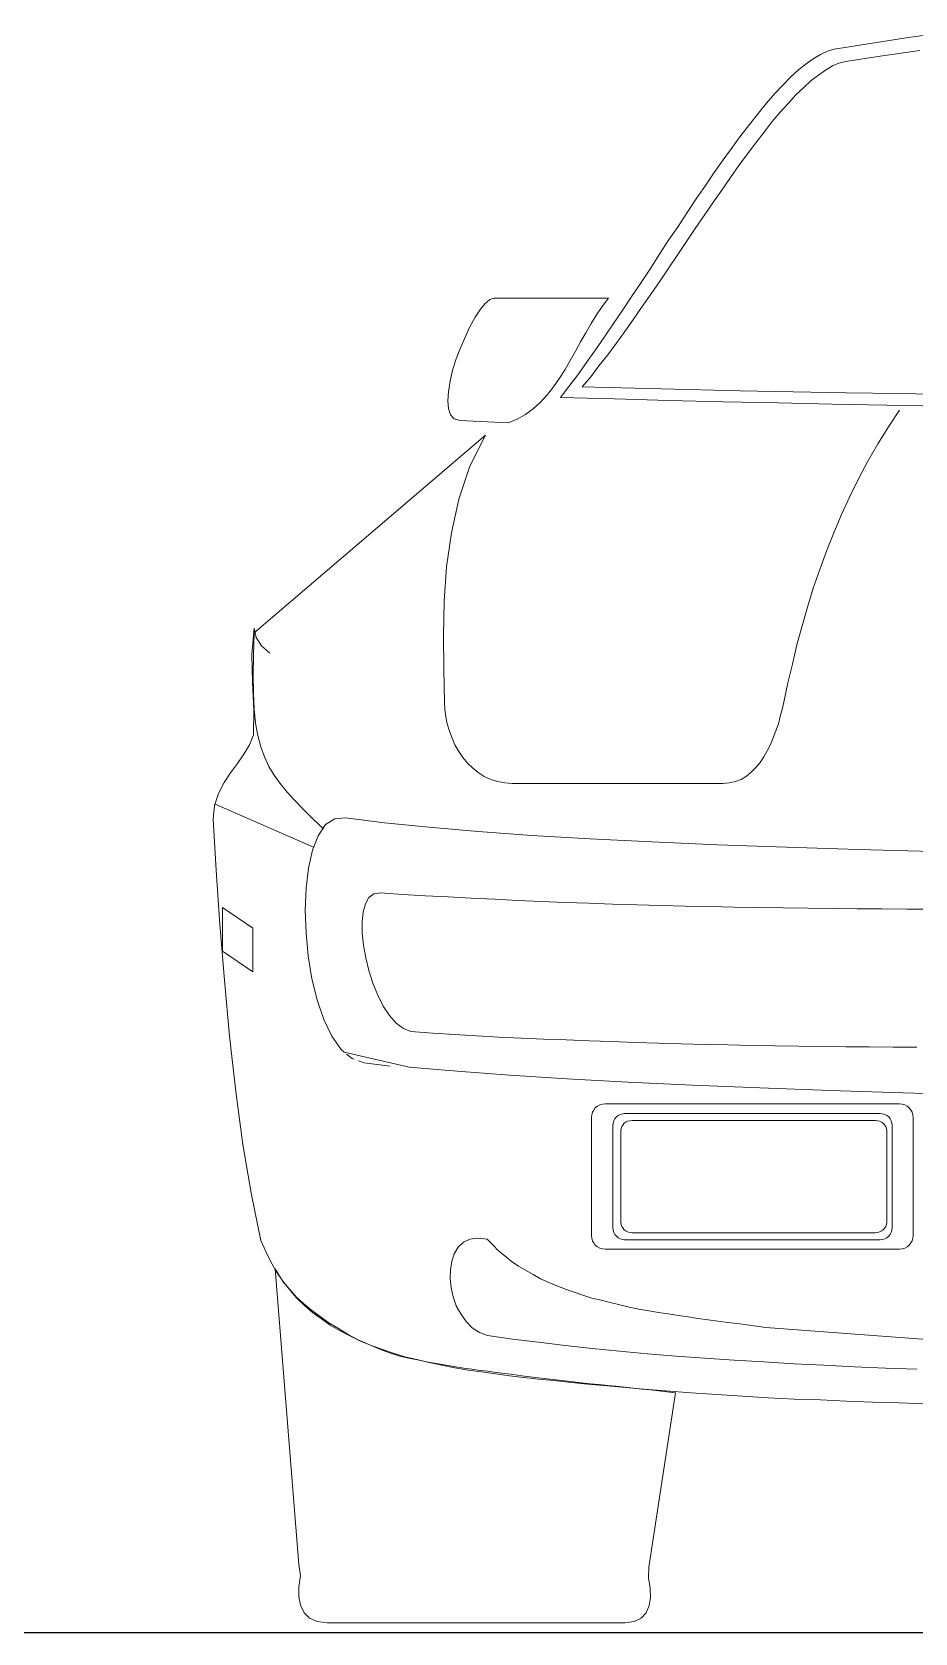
# Model space of a CAD drawing. Header units: millimetres. Extents: x 587797 to 2274247, y 1711 to 439204.
# Drawn here: x 1022792 to 1023878, y 283670 to 285638 of the extents above; entities that cross this region are included whole.
import ezdxf

# ---------------------------------------------------------------- set-up
doc = ezdxf.new("R2010")
doc.units = ezdxf.units.MM
doc.layers.add('finiture', color=7, linetype='Continuous', lineweight=20)

msp = doc.modelspace()

# ---------------------------------------------------------------- linework, layer by layer
msp.add_line((1042868.164, 283669.666, 442.155), (971709.651, 283669.666, 442.155))
at = {"layer": 'finiture'}
for p, q in [((1023919.181, 285637.777, 442.155), (1023872.732, 285631.362, 442.155)), ((1023770.597, 285614.135, 442.155), (1023761.786, 285610.131, 442.155)), ((1023778.604, 285616.546, 442.155), (1023770.597, 285614.135, 442.155)), ((1023825.873, 285624.159, 442.155), (1023778.604, 285616.546, 442.155)), ((1023872.732, 285631.362, 442.155), (1023825.873, 285624.159, 442.155)), ((1023883.938, 285614.939, 442.155), (1023838.277, 285608.539, 442.155)), ((1023744.165, 285598.515, 442.155), (1023734.96, 285591.312, 442.155)), ((1023752.976, 285604.93, 442.155), (1023744.165, 285598.515, 442.155)), ((1023761.786, 285610.131, 442.155), (1023752.976, 285604.93, 442.155)), ((1023776.602, 285596.119, 442.155), (1023768.201, 285590.918, 442.155)), ((1023784.625, 285599.319, 442.155), (1023776.602, 285596.119, 442.155)), ((1023792.632, 285601.73, 442.155), (1023784.625, 285599.319, 442.155)), ((1023838.277, 285608.539, 442.155), (1023792.632, 285601.73, 442.155)), ((1023725.346, 285582.501, 442.155), (1023715.731, 285572.493, 442.155)), ((1023734.96, 285591.312, 442.155), (1023725.346, 285582.501, 442.155)), ((1023750.58, 285578.088, 442.155), (1023741.36, 285569.687, 442.155)), ((1023759.391, 285584.897, 442.155), (1023750.58, 285578.088, 442.155)), ((1023768.201, 285590.918, 442.155), (1023759.391, 285584.897, 442.155)), ((1023705.723, 285562.075, 442.155), (1023695.714, 285550.458, 442.155)), ((1023715.731, 285572.493, 442.155), (1023705.723, 285562.075, 442.155)), ((1023731.745, 285560.467, 442.155), (1023722.54, 285550.458, 442.155)), ((1023741.36, 285569.687, 442.155), (1023731.745, 285560.467, 442.155)), ((1023685.296, 285537.644, 442.155), (1023674.878, 285524.436, 442.155)), ((1023695.714, 285550.458, 442.155), (1023685.296, 285537.644, 442.155)), ((1023712.532, 285539.252, 442.155), (1023702.507, 285527.636, 442.155)), ((1023722.54, 285550.458, 442.155), (1023712.532, 285539.252, 442.155)), ((1023674.878, 285524.436, 442.155), (1023664.065, 285510.408, 442.155)), ((1023692.499, 285514.822, 442.155), (1023682.49, 285501.598, 442.155)), ((1023702.507, 285527.636, 442.155), (1023692.499, 285514.822, 442.155)), ((1023653.253, 285495.987, 442.155), (1023642.44, 285480.777, 442.155)), ((1023664.065, 285510.408, 442.155), (1023653.253, 285495.987, 442.155)), ((1023682.49, 285501.598, 442.155), (1023672.072, 285487.98, 442.155)), ((1023642.44, 285480.777, 442.155), (1023631.234, 285465.157, 442.155)), ((1023672.072, 285487.98, 442.155), (1023661.669, 285473.558, 442.155)), ((1023631.234, 285465.157, 442.155), (1023620.406, 285449.128, 442.155)), ((1023651.251, 285458.742, 442.155), (1023640.439, 285443.532, 442.155)), ((1023661.669, 285473.558, 442.155), (1023651.251, 285458.742, 442.155)), ((1023620.406, 285449.128, 442.155), (1023609.199, 285432.72, 442.155)), ((1023640.439, 285443.532, 442.155), (1023629.626, 285427.913, 442.155)), ((1023597.977, 285415.887, 442.155), (1023586.771, 285398.675, 442.155)), ((1023609.199, 285432.72, 442.155), (1023597.977, 285415.887, 442.155)), ((1023629.626, 285427.913, 442.155), (1023618.814, 285412.293, 442.155)), ((1023586.771, 285398.675, 442.155), (1023575.154, 285381.857, 442.155)), ((1023608.001, 285396.263, 442.155), (1023597.189, 285380.25, 442.155)), ((1023618.814, 285412.293, 442.155), (1023608.001, 285396.263, 442.155)), ((1023575.154, 285381.857, 442.155), (1023563.948, 285364.63, 442.155)), ((1023597.189, 285380.25, 442.155), (1023586.377, 285364.236, 442.155)), ((1023563.948, 285364.63, 442.155), (1023552.726, 285347.009, 442.155)), ((1023586.377, 285364.236, 442.155), (1023575.564, 285347.813, 442.155)), ((1023552.726, 285347.009, 442.155), (1023541.519, 285329.781, 442.155)), ((1023575.564, 285347.813, 442.155), (1023564.736, 285331.783, 442.155)), ((1023541.519, 285329.781, 442.155), (1023529.903, 285312.964, 442.155)), ((1023564.736, 285331.783, 442.155), (1023553.53, 285315.769, 442.155)), ((1023349.67, 285304.153, 442.155), (1023343.665, 285296.95, 442.155)), ((1023355.281, 285308.961, 442.155), (1023349.67, 285304.153, 442.155)), ((1023360.089, 285310.568, 442.155), (1023355.281, 285308.961, 442.155)), ((1023501.06, 285310.568, 442.155), (1023360.089, 285310.568, 442.155)), ((1023486.638, 285290.141, 442.155), (1023493.447, 285300.544, 442.155)), ((1023493.447, 285300.544, 442.155), (1023501.06, 285310.568, 442.155)), ((1023529.903, 285312.964, 442.155), (1023518.681, 285296.146, 442.155)), ((1023542.717, 285300.15, 442.155), (1023531.905, 285284.924, 442.155)), ((1023553.53, 285315.769, 442.155), (1023542.717, 285300.15, 442.155)), ((1023337.266, 285287.336, 442.155), (1023331.245, 285276.114, 442.155)), ((1023343.665, 285296.95, 442.155), (1023337.266, 285287.336, 442.155)), ((1023473.43, 285268.107, 442.155), (1023479.845, 285279.329, 442.155)), ((1023479.845, 285279.329, 442.155), (1023486.638, 285290.141, 442.155)), ((1023507.475, 285279.329, 442.155), (1023496.252, 285262.905, 442.155)), ((1023518.681, 285296.146, 442.155), (1023507.475, 285279.329, 442.155)), ((1023531.905, 285284.924, 442.155), (1023521.487, 285269.714, 442.155)), ((1023325.24, 285263.299, 442.155), (1023319.235, 285249.681, 442.155)), ((1023331.245, 285276.114, 442.155), (1023325.24, 285263.299, 442.155)), ((1023467.015, 285256.9, 442.155), (1023473.43, 285268.107, 442.155)), ((1023496.252, 285262.905, 442.155), (1023485.44, 285246.876, 442.155)), ((1023521.487, 285269.714, 442.155), (1023510.674, 285254.899, 442.155)), ((1023319.235, 285249.681, 442.155), (1023314.034, 285236.064, 442.155)), ((1023454.201, 285234.062, 442.155), (1023460.616, 285245.284, 442.155)), ((1023460.616, 285245.284, 442.155), (1023467.015, 285256.9, 442.155)), ((1023485.44, 285246.876, 442.155), (1023474.234, 285231.666, 442.155)), ((1023500.256, 285240.871, 442.155), (1023489.443, 285227.253, 442.155)), ((1023510.674, 285254.899, 442.155), (1023500.256, 285240.871, 442.155)), ((1023309.62, 285222.052, 442.155), (1023306.421, 285208.434, 442.155)), ((1023314.034, 285236.064, 442.155), (1023309.62, 285222.052, 442.155)), ((1023440.993, 285212.043, 442.155), (1023447.802, 285222.855, 442.155)), ((1023447.802, 285222.855, 442.155), (1023454.201, 285234.062, 442.155)), ((1023474.234, 285231.666, 442.155), (1023463.421, 285216.44, 442.155)), ((1023489.443, 285227.253, 442.155), (1023479.435, 285214.045, 442.155)), ((1023306.421, 285208.434, 442.155), (1023304.419, 285195.62, 442.155)), ((1023426.177, 285192.01, 442.155), (1023433.774, 285201.625, 442.155)), ((1023433.774, 285201.625, 442.155), (1023440.993, 285212.043, 442.155)), ((1023452.609, 285202.019, 442.155), (1023442.19, 285188.417, 442.155)), ((1023463.421, 285216.44, 442.155), (1023452.609, 285202.019, 442.155)), ((1023479.435, 285214.045, 442.155), (1023469.016, 285201.625, 442.155)), ((1023469.016, 285201.625, 442.155), (1023533.497, 285200.017, 442.155)), ((1023533.497, 285200.017, 442.155), (1023598.387, 285198.425, 442.155)), ((1023304.419, 285195.62, 442.155), (1023303.615, 285184.397, 442.155)), ((1023303.615, 285184.397, 442.155), (1023304.419, 285174.799, 442.155)), ((1023408.949, 285174.799, 442.155), (1023417.76, 285182.805, 442.155)), ((1023417.76, 285182.805, 442.155), (1023426.177, 285192.01, 442.155)), ((1023442.19, 285188.417, 442.155), (1023508.672, 285186.809, 442.155)), ((1023508.672, 285186.809, 442.155), (1023575.564, 285184.807, 442.155)), ((1023575.564, 285184.807, 442.155), (1023642.44, 285183.199, 442.155)), ((1023598.387, 285198.425, 442.155), (1023663.261, 285196.817, 442.155)), ((1023642.44, 285183.199, 442.155), (1023709.316, 285182.002, 442.155)), ((1023663.261, 285196.817, 442.155), (1023728.151, 285195.62, 442.155)), ((1023709.316, 285182.002, 442.155), (1023776.208, 285180.394, 442.155)), ((1023728.151, 285195.62, 442.155), (1023793.436, 285194.422, 442.155)), ((1023776.208, 285180.394, 442.155), (1023843.084, 285179.196, 442.155)), ((1023793.436, 285194.422, 442.155), (1023858.704, 285193.208, 442.155)), ((1023858.704, 285193.208, 442.155), (1023923.988, 285192.01, 442.155)), ((1023304.419, 285174.799, 442.155), (1023306.815, 285167.186, 442.155)), ((1023306.815, 285167.186, 442.155), (1023311.622, 285162.378, 442.155)), ((1023311.622, 285162.378, 442.155), (1023318.431, 285160.377, 442.155)), ((1023318.431, 285160.377, 442.155), (1023377.71, 285157.177, 442.155)), ((1023377.71, 285157.177, 442.155), (1023388.917, 285161.969, 442.155)), ((1023388.917, 285161.969, 442.155), (1023399.335, 285167.58, 442.155)), ((1023399.335, 285167.58, 442.155), (1023408.949, 285174.799, 442.155)), ((1023843.084, 285179.196, 442.155), (1023910.37, 285177.998, 442.155)), ((1023859.114, 285172.797, 442.155), (1023845.496, 285152.37, 442.155)), ((1023065.727, 284899.24, 442.155), (1023350.08, 285142.346, 442.155)), ((1023330.851, 285103.903, 442.155), (1023350.08, 285142.346, 442.155)), ((1023845.496, 285152.37, 442.155), (1023832.272, 285131.533, 442.155)), ((1023832.272, 285131.533, 442.155), (1023820.262, 285110.318, 442.155)), ((1023317.233, 285063.459, 442.155), (1023330.851, 285103.903, 442.155)), ((1023820.262, 285110.318, 442.155), (1023808.645, 285088.678, 442.155)), ((1023808.645, 285088.678, 442.155), (1023797.833, 285066.659, 442.155)), ((1023308.028, 285022.196, 442.155), (1023317.233, 285063.459, 442.155)), ((1023797.833, 285066.659, 442.155), (1023787.824, 285044.624, 442.155)), ((1023787.824, 285044.624, 442.155), (1023778.21, 285022.196, 442.155)), ((1023302.008, 284980.144, 442.155), (1023308.028, 285022.196, 442.155)), ((1023778.21, 285022.196, 442.155), (1023769.399, 284999.767, 442.155)), ((1023769.399, 284999.767, 442.155), (1023760.983, 284976.944, 442.155)), ((1023299.218, 284937.698, 442.155), (1023302.008, 284980.144, 442.155)), ((1023760.983, 284976.944, 442.155), (1023752.976, 284954.122, 442.155)), ((1023752.976, 284954.122, 442.155), (1023745.773, 284930.889, 442.155)), ((1023298.414, 284895.647, 442.155), (1023299.218, 284937.698, 442.155)), ((1023745.773, 284930.889, 442.155), (1023739.358, 284907.657, 442.155)), ((1023065.727, 284904.851, 442.155), (1023062.511, 284872.414, 442.155)), ((1023068.123, 284893.645, 442.155), (1023065.727, 284904.851, 442.155)), ((1023739.358, 284907.657, 442.155), (1023732.959, 284884.424, 442.155)), ((1023065.727, 284899.24, 442.155), (1023064.513, 284871.61, 442.155)), ((1023074.538, 284883.226, 442.155), (1023068.123, 284893.645, 442.155)), ((1023298.808, 284854.399, 442.155), (1023298.414, 284895.647, 442.155)), ((1023732.959, 284884.424, 442.155), (1023727.348, 284860.798, 442.155)), ((1023062.511, 284872.414, 442.155), (1023063.315, 284838.369, 442.155)), ((1023064.513, 284871.61, 442.155), (1023064.119, 284846.786, 442.155)), ((1023084.94, 284874.022, 442.155), (1023074.538, 284883.226, 442.155)), ((1023064.119, 284846.786, 442.155), (1023064.513, 284825.161, 442.155)), ((1023299.612, 284813.939, 442.155), (1023298.808, 284854.399, 442.155)), ((1023727.348, 284860.798, 442.155), (1023721.736, 284837.565, 442.155)), ((1023063.315, 284838.369, 442.155), (1023064.923, 284804.324, 442.155)), ((1023064.513, 284825.161, 442.155), (1023065.727, 284805.538, 442.155)), ((1023721.736, 284837.565, 442.155), (1023716.929, 284813.939, 442.155)), ((1023065.727, 284805.538, 442.155), (1023067.319, 284788.311, 442.155)), ((1023300.006, 284805.128, 442.155), (1023299.612, 284813.939, 442.155)), ((1023716.929, 284813.939, 442.155), (1023714.928, 284805.128, 442.155)), ((1023064.923, 284804.324, 442.155), (1023064.513, 284773.889, 442.155)), ((1023067.319, 284788.311, 442.155), (1023070.124, 284773.085, 442.155)), ((1023301.22, 284795.923, 442.155), (1023300.006, 284805.128, 442.155)), ((1023302.811, 284787.113, 442.155), (1023301.22, 284795.923, 442.155)), ((1023305.617, 284778.302, 442.155), (1023302.811, 284787.113, 442.155)), ((1023710.12, 284787.507, 442.155), (1023706.921, 284778.696, 442.155)), ((1023712.532, 284796.318, 442.155), (1023710.12, 284787.507, 442.155)), ((1023714.928, 284805.128, 442.155), (1023712.532, 284796.318, 442.155)), ((1023064.513, 284773.889, 442.155), (1023059.706, 284761.469, 442.155)), ((1023070.124, 284773.085, 442.155), (1023073.734, 284759.073, 442.155)), ((1023308.817, 284769.491, 442.155), (1023305.617, 284778.302, 442.155)), ((1023312.426, 284761.469, 442.155), (1023308.817, 284769.491, 442.155)), ((1023703.721, 284770.28, 442.155), (1023700.506, 284761.879, 442.155)), ((1023706.921, 284778.696, 442.155), (1023703.721, 284770.28, 442.155)), ((1023052.897, 284749.868, 442.155), (1023044.89, 284738.646, 442.155)), ((1023059.706, 284761.469, 442.155), (1023052.897, 284749.868, 442.155)), ((1023073.734, 284759.073, 442.155), (1023078.131, 284746.653, 442.155)), ((1023078.131, 284746.653, 442.155), (1023083.742, 284735.037, 442.155)), ((1023317.233, 284753.462, 442.155), (1023312.426, 284761.469, 442.155)), ((1023322.04, 284745.849, 442.155), (1023317.233, 284753.462, 442.155)), ((1023692.105, 284746.653, 442.155), (1023687.692, 284739.844, 442.155)), ((1023696.502, 284754.266, 442.155), (1023692.105, 284746.653, 442.155)), ((1023700.506, 284761.879, 442.155), (1023696.502, 284754.266, 442.155)), ((1023036.489, 284727.03, 442.155), (1023028.467, 284715.02, 442.155)), ((1023044.89, 284738.646, 442.155), (1023036.489, 284727.03, 442.155)), ((1023083.742, 284735.037, 442.155), (1023090.157, 284724.224, 442.155)), ((1023328.046, 284739.04, 442.155), (1023322.04, 284745.849, 442.155)), ((1023334.051, 284733.035, 442.155), (1023328.046, 284739.04, 442.155)), ((1023340.86, 284727.44, 442.155), (1023334.051, 284733.035, 442.155)), ((1023348.472, 284722.632, 442.155), (1023340.86, 284727.44, 442.155)), ((1023676.879, 284727.834, 442.155), (1023670.874, 284723.027, 442.155)), ((1023682.49, 284733.445, 442.155), (1023676.879, 284727.834, 442.155)), ((1023687.692, 284739.844, 442.155), (1023682.49, 284733.445, 442.155)), ((1023028.467, 284715.02, 442.155), (1023021.658, 284701.796, 442.155)), ((1023090.157, 284724.224, 442.155), (1023097.36, 284713.822, 442.155)), ((1023097.36, 284713.822, 442.155), (1023106.171, 284703.403, 442.155)), ((1023356.479, 284719.023, 442.155), (1023348.472, 284722.632, 442.155)), ((1023364.896, 284716.218, 442.155), (1023356.479, 284719.023, 442.155)), ((1023373.707, 284714.61, 442.155), (1023364.896, 284716.218, 442.155)), ((1023382.911, 284713.822, 442.155), (1023373.707, 284714.61, 442.155)), ((1023641.637, 284713.822, 442.155), (1023382.911, 284713.822, 442.155)), ((1023649.643, 284714.61, 442.155), (1023641.637, 284713.822, 442.155)), ((1023657.256, 284716.218, 442.155), (1023649.643, 284714.61, 442.155)), ((1023664.475, 284719.023, 442.155), (1023657.256, 284716.218, 442.155)), ((1023670.874, 284723.027, 442.155), (1023664.475, 284719.023, 442.155)), ((1023021.658, 284701.796, 442.155), (1023016.866, 284686.98, 442.155)), ((1023017.654, 284688.588, 442.155), (1023138.608, 284635.724, 442.155)), ((1023106.171, 284703.403, 442.155), (1023115.376, 284692.985, 442.155)), ((1023115.376, 284692.985, 442.155), (1023126.188, 284682.173, 442.155)), ((1023016.866, 284686.98, 442.155), (1023015.258, 284670.162, 442.155)), ((1023015.258, 284670.162, 442.155), (1023018.868, 284607.29, 442.155)), ((1023126.188, 284682.173, 442.155), (1023137.804, 284670.556, 442.155)), ((1023137.804, 284670.556, 442.155), (1023150.634, 284658.152, 442.155)), ((1023153.424, 284663.353, 442.155), (1023164.646, 284670.556, 442.155)), ((1023164.646, 284670.556, 442.155), (1023177.854, 284671.77, 442.155)), ((1023177.854, 284671.77, 442.155), (1023225.927, 284665.749, 442.155)), ((1023137.41, 284632.114, 442.155), (1023144.219, 284649.736, 442.155)), ((1023144.219, 284649.736, 442.155), (1023153.424, 284663.353, 442.155)), ((1023225.927, 284665.749, 442.155), (1023280.383, 284660.154, 442.155)), ((1023280.383, 284660.154, 442.155), (1023340.86, 284654.937, 442.155)), ((1023340.86, 284654.937, 442.155), (1023406.948, 284650.13, 442.155)), ((1023406.948, 284650.13, 442.155), (1023478.237, 284646.126, 442.155)), ((1023132.209, 284610.08, 442.155), (1023137.41, 284632.114, 442.155)), ((1023478.237, 284646.126, 442.155), (1023554.728, 284642.123, 442.155)), ((1023554.728, 284642.123, 442.155), (1023635.237, 284638.529, 442.155)), ((1023635.237, 284638.529, 442.155), (1023720.145, 284635.724, 442.155)), ((1023720.145, 284635.724, 442.155), (1023808.251, 284632.918, 442.155)), ((1023808.251, 284632.918, 442.155), (1023899.968, 284630.506, 442.155)), ((1023129.403, 284585.255, 442.155), (1023132.209, 284610.08, 442.155)), ((1023018.868, 284607.29, 442.155), (1023023.265, 284540.808, 442.155)), ((1023128.205, 284558.429, 442.155), (1023129.403, 284585.255, 442.155)), ((1023202.285, 284566.026, 442.155), (1023206.698, 284573.639, 442.155)), ((1023206.698, 284573.639, 442.155), (1023212.703, 284578.446, 442.155)), ((1023212.703, 284578.446, 442.155), (1023220.71, 284579.644, 442.155)), ((1023220.71, 284579.644, 442.155), (1023248.355, 284577.642, 442.155)), ((1023248.355, 284577.642, 442.155), (1023275.985, 284576.05, 442.155)), ((1023275.985, 284576.05, 442.155), (1023304.025, 284574.443, 442.155)), ((1023304.025, 284574.443, 442.155), (1023332.459, 284572.835, 442.155)), ((1023332.459, 284572.835, 442.155), (1023360.893, 284571.637, 442.155)), ((1023360.893, 284571.637, 442.155), (1023389.72, 284570.03, 442.155)), ((1023389.72, 284570.03, 442.155), (1023418.564, 284568.832, 442.155)), ((1023026.465, 284561.629, 442.155), (1023063.725, 284536, 442.155)), ((1023026.465, 284507.977, 442.155), (1023026.465, 284561.629, 442.155)), ((1023129.403, 284530.389, 442.155), (1023128.205, 284558.429, 442.155)), ((1023198.281, 284543.598, 442.155), (1023199.495, 284556.018, 442.155)), ((1023199.495, 284556.018, 442.155), (1023202.285, 284566.026, 442.155)), ((1023418.564, 284568.832, 442.155), (1023447.392, 284567.634, 442.155)), ((1023447.392, 284567.634, 442.155), (1023477.039, 284566.83, 442.155)), ((1023477.039, 284566.83, 442.155), (1023506.277, 284565.632, 442.155)), ((1023506.277, 284565.632, 442.155), (1023535.908, 284564.828, 442.155)), ((1023535.908, 284564.828, 442.155), (1023565.54, 284564.024, 442.155)), ((1023565.54, 284564.024, 442.155), (1023595.581, 284563.236, 442.155)), ((1023595.581, 284563.236, 442.155), (1023625.623, 284562.827, 442.155)), ((1023625.623, 284562.827, 442.155), (1023655.664, 284562.023, 442.155)), ((1023655.664, 284562.023, 442.155), (1023685.69, 284561.629, 442.155)), ((1023685.69, 284561.629, 442.155), (1023716.125, 284561.219, 442.155)), ((1023716.125, 284561.219, 442.155), (1023746.167, 284560.825, 442.155)), ((1023746.167, 284560.825, 442.155), (1023776.602, 284560.431, 442.155)), ((1023776.602, 284560.431, 442.155), (1023807.038, 284560.021, 442.155)), ((1023807.038, 284560.021, 442.155), (1023837.489, 284560.021, 442.155)), ((1023837.489, 284560.021, 442.155), (1023867.924, 284559.627, 442.155)), ((1023867.924, 284559.627, 442.155), (1023897.966, 284559.627, 442.155)), ((1023023.265, 284540.808, 442.155), (1023028.876, 284472.324, 442.155)), ((1023063.725, 284536, 442.155), (1023063.725, 284482.348, 442.155)), ((1023131.799, 284501.971, 442.155), (1023129.403, 284530.389, 442.155)), ((1023198.281, 284529.98, 442.155), (1023198.281, 284543.598, 442.155)), ((1023199.889, 284515.18, 442.155), (1023198.281, 284529.98, 442.155)), ((1023202.694, 284499.56, 442.155), (1023199.889, 284515.18, 442.155)), ((1023063.725, 284482.348, 442.155), (1023026.465, 284507.977, 442.155)), ((1023136.606, 284473.932, 442.155), (1023131.799, 284501.971, 442.155)), ((1023206.698, 284483.94, 442.155), (1023202.694, 284499.56, 442.155)), ((1023028.876, 284472.324, 442.155), (1023035.276, 284403.446, 442.155)), ((1023143.021, 284447.894, 442.155), (1023136.606, 284473.932, 442.155)), ((1023211.505, 284468.321, 442.155), (1023206.698, 284483.94, 442.155)), ((1023217.51, 284453.915, 442.155), (1023211.505, 284468.321, 442.155)), ((1023224.319, 284440.297, 442.155), (1023217.51, 284453.915, 442.155)), ((1023151.028, 284423.873, 442.155), (1023143.021, 284447.894, 442.155)), ((1023231.932, 284428.68, 442.155), (1023224.319, 284440.297, 442.155)), ((1023161.037, 284403.446, 442.155), (1023151.028, 284423.873, 442.155)), ((1023240.333, 284419.46, 442.155), (1023231.932, 284428.68, 442.155)), ((1023249.143, 284412.651, 442.155), (1023240.333, 284419.46, 442.155)), ((1023258.364, 284409.057, 442.155), (1023249.143, 284412.651, 442.155)), ((1023035.276, 284403.446, 442.155), (1023042.888, 284335.357, 442.155)), ((1023172.653, 284387.023, 442.155), (1023161.037, 284403.446, 442.155)), ((1023285.19, 284407.056, 442.155), (1023258.364, 284409.057, 442.155)), ((1023312.032, 284405.448, 442.155), (1023285.19, 284407.056, 442.155)), ((1023338.858, 284403.84, 442.155), (1023312.032, 284405.448, 442.155)), ((1023366.488, 284402.248, 442.155), (1023338.858, 284403.84, 442.155)), ((1023393.724, 284401.035, 442.155), (1023366.488, 284402.248, 442.155)), ((1023421.369, 284399.837, 442.155), (1023393.724, 284401.035, 442.155)), ((1023449.393, 284398.639, 442.155), (1023421.369, 284399.837, 442.155)), ((1023477.433, 284397.441, 442.155), (1023449.393, 284398.639, 442.155)), ((1023505.473, 284396.637, 442.155), (1023477.433, 284397.441, 442.155)), ((1023533.907, 284395.439, 442.155), (1023505.473, 284396.637, 442.155)), ((1023562.34, 284394.636, 442.155), (1023533.907, 284395.439, 442.155)), ((1023590.774, 284393.832, 442.155), (1023562.34, 284394.636, 442.155)), ((1023619.618, 284393.028, 442.155), (1023590.774, 284393.832, 442.155)), ((1023648.051, 284392.634, 442.155), (1023619.618, 284393.028, 442.155)), ((1023676.879, 284391.83, 442.155), (1023648.051, 284392.634, 442.155)), ((1023176.262, 284383.823, 442.155), (1023172.653, 284387.023, 442.155)), ((1023255.968, 284365.398, 442.155), (1023176.262, 284383.823, 442.155)), ((1023176.262, 284383.823, 442.155), (1023176.262, 284383.823, 442.155)), ((1023179.068, 284381.412, 442.155), (1023179.068, 284381.412, 442.155)), ((1023185.877, 284375.816, 442.155), (1023179.068, 284381.412, 442.155)), ((1023188.667, 284375.012, 442.155), (1023185.877, 284375.816, 442.155)), ((1023193.884, 284373.011, 442.155), (1023193.884, 284373.011, 442.155)), ((1023200.693, 284370.599, 442.155), (1023193.884, 284373.011, 442.155)), ((1023706.117, 284391.436, 442.155), (1023676.879, 284391.83, 442.155)), ((1023734.96, 284391.026, 442.155), (1023706.117, 284391.436, 442.155)), ((1023763.788, 284390.632, 442.155), (1023734.96, 284391.026, 442.155)), ((1023793.026, 284390.222, 442.155), (1023763.788, 284390.632, 442.155)), ((1023821.869, 284390.222, 442.155), (1023793.026, 284390.222, 442.155)), ((1023851.107, 284389.828, 442.155), (1023821.869, 284390.222, 442.155)), ((1023880.345, 284389.828, 442.155), (1023851.107, 284389.828, 442.155)), ((1023232.736, 284366.596, 442.155), (1023200.693, 284370.599, 442.155)), ((1023315.231, 284360.197, 442.155), (1023255.968, 284365.398, 442.155)), ((1023380.122, 284355.389, 442.155), (1023315.231, 284360.197, 442.155)), ((1023450.213, 284350.976, 442.155), (1023380.122, 284355.389, 442.155)), ((1023042.888, 284335.357, 442.155), (1023051.699, 284270.072, 442.155)), ((1023525.096, 284346.973, 442.155), (1023450.213, 284350.976, 442.155)), ((1023604.392, 284342.969, 442.155), (1023525.096, 284346.973, 442.155)), ((1023687.298, 284339.77, 442.155), (1023604.392, 284342.969, 442.155)), ((1023773.813, 284336.554, 442.155), (1023687.298, 284339.77, 442.155)), ((1023863.527, 284333.765, 442.155), (1023773.813, 284336.554, 442.155)), ((1023956.031, 284330.959, 442.155), (1023863.527, 284333.765, 442.155)), ((1023483.044, 284312.534, 442.155), (1023485.046, 284315.339, 442.155)), ((1023485.046, 284315.339, 442.155), (1023487.851, 284317.341, 442.155)), ((1023487.851, 284317.341, 442.155), (1023490.657, 284318.933, 442.155)), ((1023490.657, 284318.933, 442.155), (1023493.857, 284319.737, 442.155)), ((1023493.857, 284319.737, 442.155), (1023497.056, 284320.147, 442.155)), ((1023497.056, 284320.147, 442.155), (1023859.114, 284320.147, 442.155)), ((1023859.114, 284320.147, 442.155), (1023862.313, 284319.737, 442.155)), ((1023862.313, 284319.737, 442.155), (1023865.513, 284318.933, 442.155)), ((1023865.513, 284318.933, 442.155), (1023868.318, 284317.341, 442.155)), ((1023868.318, 284317.341, 442.155), (1023871.124, 284315.339, 442.155)), ((1023871.124, 284315.339, 442.155), (1023873.126, 284312.534, 442.155)), ((1023480.239, 284303.313, 442.155), (1023480.633, 284306.529, 442.155)), ((1023480.239, 284158.339, 442.155), (1023480.239, 284303.313, 442.155)), ((1023480.633, 284306.529, 442.155), (1023481.437, 284309.728, 442.155)), ((1023481.437, 284309.728, 442.155), (1023483.044, 284312.534, 442.155)), ((1023506.671, 284293.715, 442.155), (1023507.065, 284296.504, 442.155)), ((1023506.671, 284167.544, 442.155), (1023506.671, 284293.715, 442.155)), ((1023507.065, 284296.504, 442.155), (1023507.869, 284299.31, 442.155)), ((1023507.869, 284299.31, 442.155), (1023509.066, 284301.721, 442.155)), ((1023509.066, 284301.721, 442.155), (1023511.084, 284304.117, 442.155)), ((1023511.084, 284304.117, 442.155), (1023513.086, 284305.725, 442.155)), ((1023513.086, 284305.725, 442.155), (1023515.481, 284306.923, 442.155)), ((1023515.481, 284306.923, 442.155), (1023518.287, 284307.727, 442.155)), ((1023517.483, 284292.107, 442.155), (1023518.681, 284294.109, 442.155)), ((1023518.287, 284307.727, 442.155), (1023521.093, 284308.121, 442.155)), ((1023518.681, 284294.109, 442.155), (1023520.289, 284296.11, 442.155)), ((1023520.289, 284296.11, 442.155), (1023522.29, 284297.718, 442.155)), ((1023521.093, 284308.121, 442.155), (1023835.487, 284308.121, 442.155)), ((1023522.29, 284297.718, 442.155), (1023524.686, 284298.916, 442.155)), ((1023524.686, 284298.916, 442.155), (1023527.492, 284299.31, 442.155)), ((1023527.492, 284299.31, 442.155), (1023530.297, 284299.72, 442.155)), ((1023530.297, 284299.72, 442.155), (1023829.466, 284299.72, 442.155)), ((1023829.466, 284299.72, 442.155), (1023832.272, 284299.31, 442.155)), ((1023832.272, 284299.31, 442.155), (1023834.683, 284298.916, 442.155)), ((1023834.683, 284298.916, 442.155), (1023837.079, 284297.718, 442.155)), ((1023835.487, 284308.121, 442.155), (1023838.277, 284307.727, 442.155)), ((1023837.079, 284297.718, 442.155), (1023839.491, 284296.11, 442.155)), ((1023838.277, 284307.727, 442.155), (1023841.083, 284306.923, 442.155)), ((1023839.491, 284296.11, 442.155), (1023841.083, 284294.109, 442.155)), ((1023841.083, 284306.923, 442.155), (1023843.494, 284305.725, 442.155)), ((1023841.083, 284294.109, 442.155), (1023842.296, 284292.107, 442.155)), ((1023843.494, 284305.725, 442.155), (1023845.89, 284304.117, 442.155)), ((1023845.89, 284304.117, 442.155), (1023847.498, 284301.721, 442.155)), ((1023847.498, 284301.721, 442.155), (1023848.695, 284299.31, 442.155)), ((1023848.695, 284299.31, 442.155), (1023849.499, 284296.504, 442.155)), ((1023849.499, 284296.504, 442.155), (1023849.893, 284293.715, 442.155)), ((1023849.893, 284293.715, 442.155), (1023849.893, 284167.544, 442.155)), ((1023873.126, 284312.534, 442.155), (1023874.733, 284309.728, 442.155)), ((1023874.733, 284309.728, 442.155), (1023875.537, 284306.529, 442.155)), ((1023875.537, 284306.529, 442.155), (1023875.931, 284303.313, 442.155)), ((1023875.931, 284303.313, 442.155), (1023875.931, 284158.339, 442.155)), ((1023516.285, 284286.906, 442.155), (1023516.679, 284289.695, 442.155)), ((1023516.285, 284174.763, 442.155), (1023516.285, 284286.906, 442.155)), ((1023516.679, 284289.695, 442.155), (1023517.483, 284292.107, 442.155)), ((1023842.296, 284292.107, 442.155), (1023843.084, 284289.695, 442.155)), ((1023843.084, 284289.695, 442.155), (1023843.494, 284286.906, 442.155)), ((1023843.494, 284286.906, 442.155), (1023843.494, 284174.763, 442.155)), ((1023051.699, 284270.072, 442.155), (1023062.117, 284208.398, 442.155)), ((1023062.117, 284208.398, 442.155), (1023073.734, 284152.334, 442.155)), ((1023480.633, 284155.139, 442.155), (1023480.239, 284158.339, 442.155)), ((1023507.065, 284164.754, 442.155), (1023506.671, 284167.544, 442.155)), ((1023507.869, 284161.948, 442.155), (1023507.065, 284164.754, 442.155)), ((1023509.066, 284159.537, 442.155), (1023507.869, 284161.948, 442.155)), ((1023511.084, 284157.535, 442.155), (1023509.066, 284159.537, 442.155)), ((1023513.086, 284155.533, 442.155), (1023511.084, 284157.535, 442.155)), ((1023516.679, 284171.957, 442.155), (1023516.285, 284174.763, 442.155)), ((1023517.483, 284169.545, 442.155), (1023516.679, 284171.957, 442.155)), ((1023518.681, 284167.544, 442.155), (1023517.483, 284169.545, 442.155)), ((1023520.289, 284165.542, 442.155), (1023518.681, 284167.544, 442.155)), ((1023522.29, 284163.95, 442.155), (1023520.289, 284165.542, 442.155)), ((1023524.686, 284162.752, 442.155), (1023522.29, 284163.95, 442.155)), ((1023527.492, 284161.948, 442.155), (1023524.686, 284162.752, 442.155)), ((1023530.297, 284161.539, 442.155), (1023527.492, 284161.948, 442.155)), ((1023829.466, 284161.539, 442.155), (1023530.297, 284161.539, 442.155)), ((1023832.272, 284161.948, 442.155), (1023829.466, 284161.539, 442.155)), ((1023834.683, 284162.752, 442.155), (1023832.272, 284161.948, 442.155)), ((1023837.079, 284163.95, 442.155), (1023834.683, 284162.752, 442.155)), ((1023839.491, 284165.542, 442.155), (1023837.079, 284163.95, 442.155)), ((1023841.083, 284167.544, 442.155), (1023839.491, 284165.542, 442.155)), ((1023842.296, 284169.545, 442.155), (1023841.083, 284167.544, 442.155)), ((1023843.084, 284171.957, 442.155), (1023842.296, 284169.545, 442.155)), ((1023843.494, 284174.763, 442.155), (1023843.084, 284171.957, 442.155)), ((1023845.89, 284157.535, 442.155), (1023843.494, 284155.533, 442.155)), ((1023847.498, 284159.537, 442.155), (1023845.89, 284157.535, 442.155)), ((1023848.695, 284161.948, 442.155), (1023847.498, 284159.537, 442.155)), ((1023849.499, 284164.754, 442.155), (1023848.695, 284161.948, 442.155)), ((1023849.893, 284167.544, 442.155), (1023849.499, 284164.754, 442.155)), ((1023875.931, 284158.339, 442.155), (1023875.537, 284155.139, 442.155)), ((1023073.734, 284152.334, 442.155), (1023079.739, 284138.716, 442.155)), ((1023079.739, 284138.716, 442.155), (1023086.138, 284125.902, 442.155)), ((1023311.622, 284135.91, 442.155), (1023316.429, 284143.917, 442.155)), ((1023316.429, 284143.917, 442.155), (1023322.844, 284149.922, 442.155)), ((1023322.844, 284149.922, 442.155), (1023330.851, 284153.926, 442.155)), ((1023330.851, 284153.926, 442.155), (1023340.466, 284155.139, 442.155)), ((1023340.466, 284155.139, 442.155), (1023352.082, 284153.926, 442.155)), ((1023352.082, 284153.926, 442.155), (1023358.891, 284146.723, 442.155)), ((1023358.891, 284146.723, 442.155), (1023366.094, 284139.52, 442.155)), ((1023366.094, 284139.52, 442.155), (1023373.707, 284133.105, 442.155)), ((1023481.437, 284151.924, 442.155), (1023480.633, 284155.139, 442.155)), ((1023483.044, 284149.134, 442.155), (1023481.437, 284151.924, 442.155)), ((1023485.046, 284146.329, 442.155), (1023483.044, 284149.134, 442.155)), ((1023487.851, 284144.327, 442.155), (1023485.046, 284146.329, 442.155)), ((1023490.657, 284142.719, 442.155), (1023487.851, 284144.327, 442.155)), ((1023493.857, 284141.916, 442.155), (1023490.657, 284142.719, 442.155)), ((1023497.056, 284141.521, 442.155), (1023493.857, 284141.916, 442.155)), ((1023859.114, 284141.521, 442.155), (1023497.056, 284141.521, 442.155)), ((1023515.481, 284154.336, 442.155), (1023513.086, 284155.533, 442.155)), ((1023518.287, 284153.532, 442.155), (1023515.481, 284154.336, 442.155)), ((1023521.093, 284153.138, 442.155), (1023518.287, 284153.532, 442.155)), ((1023835.487, 284153.138, 442.155), (1023521.093, 284153.138, 442.155)), ((1023838.277, 284153.532, 442.155), (1023835.487, 284153.138, 442.155)), ((1023841.083, 284154.336, 442.155), (1023838.277, 284153.532, 442.155)), ((1023843.494, 284155.533, 442.155), (1023841.083, 284154.336, 442.155)), ((1023862.313, 284141.916, 442.155), (1023859.114, 284141.521, 442.155)), ((1023865.513, 284142.719, 442.155), (1023862.313, 284141.916, 442.155)), ((1023868.318, 284144.327, 442.155), (1023865.513, 284142.719, 442.155)), ((1023871.124, 284146.329, 442.155), (1023868.318, 284144.327, 442.155)), ((1023873.126, 284149.134, 442.155), (1023871.124, 284146.329, 442.155)), ((1023874.733, 284151.924, 442.155), (1023873.126, 284149.134, 442.155)), ((1023875.537, 284155.139, 442.155), (1023874.733, 284151.924, 442.155)), ((1023086.138, 284125.902, 442.155), (1023092.947, 284113.482, 442.155)), ((1023096.162, 284109.084, 442.155), (1023091.355, 284117.485, 442.155)), ((1023091.355, 284117.485, 442.155), (1023120.38, 283753.785, 442.155)), ((1023306.815, 284116.287, 442.155), (1023308.423, 284126.706, 442.155)), ((1023308.423, 284126.706, 442.155), (1023311.622, 284135.91, 442.155)), ((1023373.707, 284133.105, 442.155), (1023381.714, 284126.706, 442.155)), ((1023381.714, 284126.706, 442.155), (1023390.524, 284120.685, 442.155)), ((1023390.524, 284120.685, 442.155), (1023399.335, 284115.483, 442.155)), ((1023092.947, 284113.482, 442.155), (1023100.97, 284102.275, 442.155)), ((1023102.167, 284100.274, 442.155), (1023096.162, 284109.084, 442.155)), ((1023100.97, 284102.275, 442.155), (1023108.976, 284091.857, 442.155)), ((1023109.37, 284091.857, 442.155), (1023102.167, 284100.274, 442.155)), ((1023306.421, 284105.475, 442.155), (1023306.815, 284116.287, 442.155)), ((1023307.619, 284094.253, 442.155), (1023306.421, 284105.475, 442.155)), ((1023399.335, 284115.483, 442.155), (1023408.555, 284110.282, 442.155)), ((1023408.555, 284110.282, 442.155), (1023417.76, 284105.065, 442.155)), ((1023417.76, 284105.065, 442.155), (1023427.769, 284100.668, 442.155)), ((1023427.769, 284100.668, 442.155), (1023437.777, 284096.254, 442.155)), ((1023108.976, 284091.857, 442.155), (1023117.787, 284081.848, 442.155)), ((1023117.377, 284083.046, 442.155), (1023109.37, 284091.857, 442.155)), ((1023126.188, 284074.63, 442.155), (1023117.377, 284083.046, 442.155)), ((1023117.787, 284081.848, 442.155), (1023127.402, 284072.234, 442.155)), ((1023310.424, 284083.046, 442.155), (1023307.619, 284094.253, 442.155)), ((1023314.034, 284071.824, 442.155), (1023310.424, 284083.046, 442.155)), ((1023437.777, 284096.254, 442.155), (1023448.196, 284092.251, 442.155)), ((1023448.196, 284092.251, 442.155), (1023459.008, 284088.657, 442.155)), ((1023459.008, 284088.657, 442.155), (1023469.82, 284085.048, 442.155)), ((1023469.82, 284085.048, 442.155), (1023480.633, 284081.439, 442.155)), ((1023480.633, 284081.439, 442.155), (1023492.249, 284078.633, 442.155)), ((1023492.249, 284078.633, 442.155), (1023503.471, 284075.843, 442.155)), ((1023136.212, 284066.623, 442.155), (1023126.188, 284074.63, 442.155)), ((1023127.402, 284072.234, 442.155), (1023137.41, 284063.817, 442.155)), ((1023146.615, 284058.616, 442.155), (1023136.212, 284066.623, 442.155)), ((1023137.41, 284063.817, 442.155), (1023148.223, 284055.81, 442.155)), ((1023157.427, 284051.003, 442.155), (1023146.615, 284058.616, 442.155)), ((1023319.645, 284061.816, 442.155), (1023314.034, 284071.824, 442.155)), ((1023326.044, 284052.611, 442.155), (1023319.645, 284061.816, 442.155)), ((1023503.471, 284075.843, 442.155), (1023515.087, 284073.038, 442.155)), ((1023515.087, 284073.038, 442.155), (1023526.688, 284070.232, 442.155)), ((1023526.688, 284070.232, 442.155), (1023538.714, 284067.821, 442.155)), ((1023538.714, 284067.821, 442.155), (1023550.724, 284065.819, 442.155)), ((1023550.724, 284065.819, 442.155), (1023562.734, 284063.817, 442.155)), ((1023562.734, 284063.817, 442.155), (1023574.76, 284061.816, 442.155)), ((1023574.76, 284061.816, 442.155), (1023587.165, 284059.814, 442.155)), ((1023587.165, 284059.814, 442.155), (1023599.191, 284058.206, 442.155)), ((1023599.191, 284058.206, 442.155), (1023611.201, 284056.204, 442.155)), ((1023148.223, 284055.81, 442.155), (1023159.035, 284048.198, 442.155)), ((1023169.044, 284043.8, 442.155), (1023157.427, 284051.003, 442.155)), ((1023159.035, 284048.198, 442.155), (1023170.651, 284041.389, 442.155)), ((1023181.07, 284036.581, 442.155), (1023169.044, 284043.8, 442.155)), ((1023170.651, 284041.389, 442.155), (1023183.071, 284034.989, 442.155)), ((1023333.657, 284044.998, 442.155), (1023326.044, 284052.611, 442.155)), ((1023342.467, 284038.993, 442.155), (1023333.657, 284044.998, 442.155)), ((1023352.476, 284035.384, 442.155), (1023342.467, 284038.993, 442.155)), ((1023611.201, 284056.204, 442.155), (1023623.621, 284054.613, 442.155)), ((1023623.621, 284054.613, 442.155), (1023635.631, 284053.005, 442.155)), ((1023635.631, 284053.005, 442.155), (1023647.642, 284051.413, 442.155)), ((1023647.642, 284051.413, 442.155), (1023659.668, 284050.199, 442.155)), ((1023659.668, 284050.199, 442.155), (1023671.678, 284048.607, 442.155)), ((1023671.678, 284048.607, 442.155), (1023683.294, 284047, 442.155)), ((1023683.294, 284047, 442.155), (1023694.91, 284045.392, 442.155)), ((1023694.91, 284045.392, 442.155), (1024536.748, 283981.716, 442.155)), ((1023193.474, 284030.182, 442.155), (1023181.07, 284036.581, 442.155)), ((1023183.071, 284034.989, 442.155), (1023195.476, 284028.984, 442.155)), ((1023205.894, 284024.571, 442.155), (1023193.474, 284030.182, 442.155)), ((1023195.476, 284028.984, 442.155), (1023208.699, 284023.373, 442.155)), ((1023218.708, 284018.96, 442.155), (1023205.894, 284024.571, 442.155)), ((1023208.699, 284023.373, 442.155), (1023222.317, 284018.566, 442.155)), ((1023231.932, 284014.153, 442.155), (1023218.708, 284018.96, 442.155)), ((1023222.317, 284018.566, 442.155), (1023236.329, 284013.759, 442.155)), ((1023383.321, 284030.986, 442.155), (1023352.476, 284035.384, 442.155)), ((1023415.364, 284026.983, 442.155), (1023383.321, 284030.986, 442.155)), ((1023447.802, 284022.963, 442.155), (1023415.364, 284026.983, 442.155)), ((1023481.043, 284019.37, 442.155), (1023447.802, 284022.963, 442.155)), ((1023514.678, 284016.154, 442.155), (1023481.043, 284019.37, 442.155)), ((1023244.746, 284010.149, 442.155), (1023231.932, 284014.153, 442.155)), ((1023236.329, 284013.759, 442.155), (1023250.751, 284009.346, 442.155)), ((1023257.56, 284006.95, 442.155), (1023244.746, 284010.149, 442.155)), ((1023250.751, 284009.346, 442.155), (1023265.567, 284005.752, 442.155)), ((1023266.371, 284005.342, 442.155), (1023257.56, 284006.95, 442.155)), ((1023265.567, 284005.752, 442.155), (1023280.793, 284002.142, 442.155)), ((1023275.576, 284003.34, 442.155), (1023266.371, 284005.342, 442.155)), ((1023284.796, 284001.748, 442.155), (1023275.576, 284003.34, 442.155)), ((1023280.793, 284002.142, 442.155), (1023296.412, 283998.943, 442.155)), ((1023294.411, 284000.141, 442.155), (1023284.796, 284001.748, 442.155)), ((1023303.615, 283998.533, 442.155), (1023294.411, 284000.141, 442.155)), ((1023296.412, 283998.943, 442.155), (1023312.426, 283995.743, 442.155)), ((1023313.624, 283996.941, 442.155), (1023303.615, 283998.533, 442.155)), ((1023549.116, 284012.955, 442.155), (1023514.678, 284016.154, 442.155)), ((1023583.965, 284010.149, 442.155), (1023549.116, 284012.955, 442.155)), ((1023619.618, 284007.344, 442.155), (1023583.965, 284010.149, 442.155)), ((1023655.664, 284004.948, 442.155), (1023619.618, 284007.344, 442.155)), ((1023692.105, 284002.946, 442.155), (1023655.664, 284004.948, 442.155)), ((1023728.955, 284000.535, 442.155), (1023692.105, 284002.946, 442.155)), ((1023766.2, 283998.943, 442.155), (1023728.955, 284000.535, 442.155)), ((1023803.838, 283996.941, 442.155), (1023766.2, 283998.943, 442.155)), ((1023312.426, 283995.743, 442.155), (1023328.849, 283992.938, 442.155)), ((1023323.238, 283995.334, 442.155), (1023313.624, 283996.941, 442.155)), ((1023333.247, 283994.136, 442.155), (1023323.238, 283995.334, 442.155)), ((1023328.849, 283992.938, 442.155), (1023345.273, 283990.526, 442.155)), ((1023343.271, 283992.528, 442.155), (1023333.247, 283994.136, 442.155)), ((1023353.28, 283991.33, 442.155), (1023343.271, 283992.528, 442.155)), ((1023345.273, 283990.526, 442.155), (1023362.484, 283988.131, 442.155)), ((1023363.288, 283989.722, 442.155), (1023353.28, 283991.33, 442.155)), ((1023362.484, 283988.131, 442.155), (1023379.712, 283985.719, 442.155)), ((1023373.707, 283988.525, 442.155), (1023363.288, 283989.722, 442.155)), ((1023384.125, 283987.327, 442.155), (1023373.707, 283988.525, 442.155)), ((1023379.712, 283985.719, 442.155), (1023397.333, 283983.717, 442.155)), ((1023394.528, 283985.719, 442.155), (1023384.125, 283987.327, 442.155)), ((1023404.946, 283984.521, 442.155), (1023394.528, 283985.719, 442.155)), ((1023397.333, 283983.717, 442.155), (1023415.364, 283981.716, 442.155)), ((1023415.364, 283983.323, 442.155), (1023404.946, 283984.521, 442.155)), ((1023425.767, 283982.125, 442.155), (1023415.364, 283983.323, 442.155)), ((1023415.364, 283981.716, 442.155), (1023433.774, 283980.124, 442.155)), ((1023436.579, 283980.912, 442.155), (1023425.767, 283982.125, 442.155)), ((1023433.774, 283980.124, 442.155), (1023452.199, 283978.106, 442.155)), ((1023446.998, 283979.714, 442.155), (1023436.579, 283980.912, 442.155)), ((1023457.81, 283978.516, 442.155), (1023446.998, 283979.714, 442.155)), ((1023841.886, 283995.334, 442.155), (1023803.838, 283996.941, 442.155)), ((1023880.345, 283994.136, 442.155), (1023841.886, 283995.334, 442.155)), ((1023452.199, 283978.106, 442.155), (1023471.034, 283976.104, 442.155)), ((1023468.228, 283977.318, 442.155), (1023457.81, 283978.516, 442.155)), ((1023479.041, 283976.104, 442.155), (1023468.228, 283977.318, 442.155)), ((1023471.034, 283976.104, 442.155), (1023489.853, 283974.513, 442.155)), ((1023489.443, 283975.316, 442.155), (1023479.041, 283976.104, 442.155)), ((1023500.256, 283974.103, 442.155), (1023489.443, 283975.316, 442.155)), ((1023489.853, 283974.513, 442.155), (1023509.066, 283972.511, 442.155)), ((1023510.674, 283972.905, 442.155), (1023500.256, 283974.103, 442.155)), ((1023509.066, 283972.511, 442.155), (1023540.306, 283969.705, 442.155)), ((1023521.093, 283971.707, 442.155), (1023510.674, 283972.905, 442.155)), ((1023531.905, 283970.509, 442.155), (1023521.093, 283971.707, 442.155)), ((1023542.308, 283969.296, 442.155), (1023531.905, 283970.509, 442.155)), ((1023540.306, 283969.705, 442.155), (1023571.545, 283967.294, 442.155)), ((1023552.726, 283968.507, 442.155), (1023542.308, 283969.296, 442.155)), ((1023550.945, 283750.57, 442.155), (1023583.571, 283964.898, 442.155)), ((1023563.144, 283967.294, 442.155), (1023552.726, 283968.507, 442.155)), ((1023573.153, 283966.096, 442.155), (1023563.144, 283967.294, 442.155)), ((1023571.545, 283967.294, 442.155), (1023602.784, 283964.898, 442.155)), ((1023583.571, 283964.898, 442.155), (1023573.153, 283966.096, 442.155)), ((1023602.784, 283964.898, 442.155), (1023634.434, 283962.896, 442.155)), ((1023634.434, 283962.896, 442.155), (1023666.067, 283960.895, 442.155)), ((1023666.067, 283960.895, 442.155), (1023697.716, 283958.893, 442.155)), ((1023697.716, 283958.893, 442.155), (1023729.743, 283957.285, 442.155)), ((1023729.743, 283957.285, 442.155), (1023761.786, 283956.087, 442.155)), ((1023761.786, 283956.087, 442.155), (1023793.83, 283954.48, 442.155)), ((1023793.83, 283954.48, 442.155), (1023825.873, 283953.282, 442.155)), ((1023825.873, 283953.282, 442.155), (1023858.31, 283952.478, 442.155)), ((1023858.31, 283952.478, 442.155), (1023890.353, 283951.28, 442.155)), ((1023120.38, 283753.785, 442.155), (1023122.48, 283739.758, 442.155)), ((1023550.374, 283737.362, 442.155), (1023550.945, 283750.57, 442.155)), ((1023122.48, 283739.758, 442.155), (1023120.479, 283726.55, 442.155)), ((1023120.479, 283726.55, 442.155), (1023120.479, 283714.13, 442.155)), ((1023552.376, 283724.942, 442.155), (1023550.374, 283737.362, 442.155)), ((1023552.77, 283713.326, 442.155), (1023552.376, 283724.942, 442.155)), ((1023120.479, 283714.13, 442.155), (1023122.48, 283703.711, 442.155)), ((1023122.48, 283703.711, 442.155), (1023126.878, 283694.506, 442.155)), ((1023547.569, 283694.506, 442.155), (1023551.162, 283703.317, 442.155)), ((1023551.162, 283703.317, 442.155), (1023552.77, 283713.326, 442.155)), ((1023126.878, 283694.506, 442.155), (1023133.687, 283687.697, 442.155)), ((1023133.687, 283687.697, 442.155), (1023142.907, 283683.694, 442.155)), ((1023142.907, 283683.694, 442.155), (1023155.327, 283682.086, 442.155)), ((1023521.137, 283682.086, 442.155), (1023532.753, 283683.694, 442.155)), ((1023532.753, 283683.694, 442.155), (1023541.564, 283687.697, 442.155)), ((1023541.564, 283687.697, 442.155), (1023547.569, 283694.506, 442.155)), ((1023155.327, 283682.086, 442.155), (1023521.137, 283682.086, 442.155))]:
    msp.add_line(p, q, dxfattribs=at)

doc.saveas('drawing.dxf')
